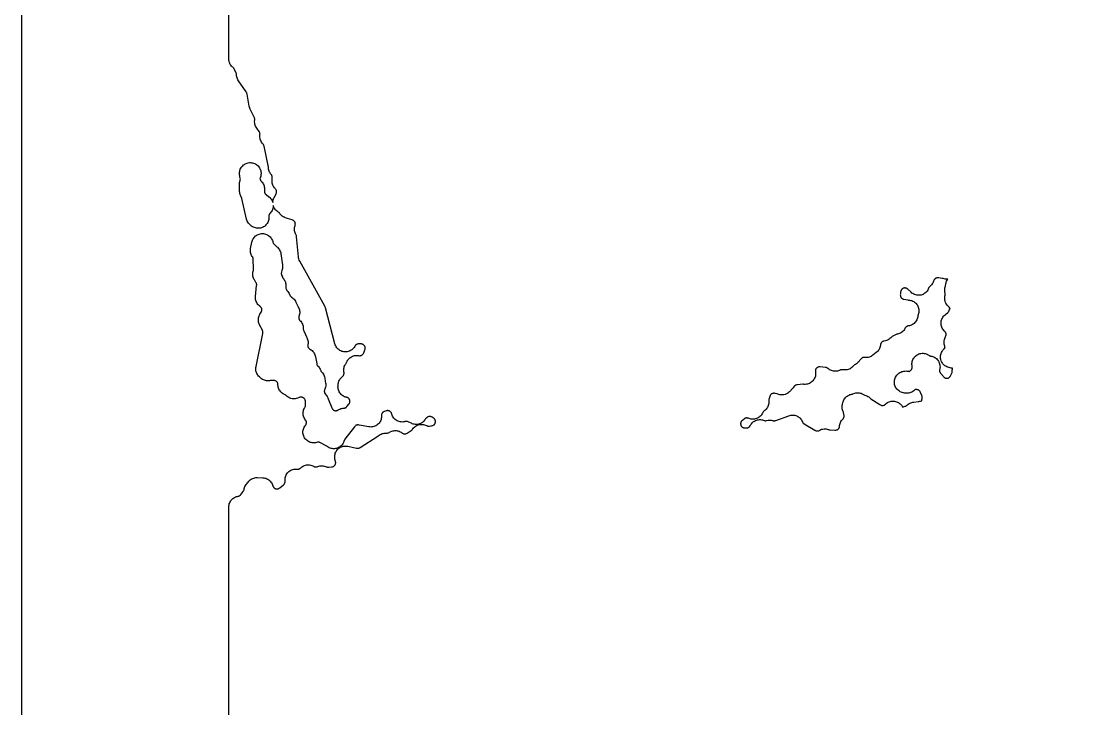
# Model space of a CAD drawing. Header units: metres. Extents: x 0 to 400, y 0 to 202.
# Drawn here: x -0.3 to 64.4, y 119.7 to 161.1 of the extents above; entities that cross this region are included whole.
import ezdxf

# ---------------------------------------------------------------- set-up
doc = ezdxf.new("R2010")
doc.units = ezdxf.units.M

msp = doc.modelspace()

# ---------------------------------------------------------------- linework, layer by layer
for points in [[(399.985, 202.4526), (0.015, 202.4526), (-0.026, 202.4506), (-0.047, 202.4476), (-0.069, 202.4416), (-0.097, 202.4316), (-0.119, 202.4216), (-0.14, 202.4086), (-0.158, 202.3956), (-0.177, 202.3776), (-0.195, 202.3586), (-0.208, 202.3406), (-0.221, 202.3196), (-0.231, 202.2976), (-0.241, 202.2696), (-0.247, 202.2476), (-0.25, 202.2266), (-0.252, 202.1856), (-0.252, 0.0146)], [(12.252, 91.7146), (12.252, 131.8146), (12.255, 131.8786), (12.265, 131.9426), (12.28, 132.0046), (12.302, 132.0646), (12.33, 132.1226), (12.363, 132.1776), (12.402, 132.2296), (12.445, 132.2766), (12.493, 132.3196), (12.545, 132.3566), (12.601, 132.3896), (12.659, 132.4166), (12.72, 132.4366), (12.782, 132.4516), (12.819, 132.4586), (12.845, 132.4656), (12.868, 132.4746), (12.889, 132.4856), (12.91, 132.4986), (12.931, 132.5166), (12.948, 132.5326), (12.973, 132.5636), (13.115, 132.7506), (13.139, 132.7866), (13.152, 132.8096), (13.16, 132.8306), (13.167, 132.8526), (13.179, 132.9106), (13.18, 132.9166), (13.197, 132.9816), (13.221, 133.0436), (13.251, 133.1036), (13.287, 133.1606), (13.328, 133.2126), (13.373, 133.2586), (13.375, 133.2606), (13.386, 133.2736), (13.41, 133.3076), (13.449, 133.3566), (13.493, 133.4026), (13.541, 133.4436), (13.592, 133.4796), (13.647, 133.5106), (13.705, 133.5366), (13.764, 133.5556), (13.826, 133.5696), (13.888, 133.5776), (13.951, 133.5796), (14.29, 133.5726), (14.355, 133.5676), (14.419, 133.5566), (14.482, 133.5396), (14.543, 133.5156), (14.6, 133.4856), (14.655, 133.4506), (14.706, 133.4106), (14.752, 133.3646), (14.794, 133.3146), (14.831, 133.2616), (14.862, 133.2036), (14.887, 133.1436), (14.906, 133.0816), (14.907, 133.0776), (14.914, 133.0566), (14.923, 133.0376), (14.936, 133.0156), (14.951, 132.9946), (14.967, 132.9756), (14.985, 132.9596), (15.004, 132.9456), (15.025, 132.9326), (15.051, 132.9196), (15.071, 132.9116), (15.096, 132.9056), (15.122, 132.9016), (15.145, 132.9006), (15.172, 132.9016), (15.194, 132.9046), (15.22, 132.9106), (15.243, 132.9196), (15.263, 132.9286), (15.285, 132.9416), (15.318, 132.9666), (15.545, 133.1526), (15.574, 133.1786), (15.589, 133.1946), (15.604, 133.2146), (15.617, 133.2356), (15.627, 133.2576), (15.635, 133.2786), (15.642, 133.3026), (15.646, 133.3276), (15.647, 133.3496), (15.645, 133.3956), (15.645, 133.4036), (15.642, 133.4386), (15.644, 133.5036), (15.653, 133.5676), (15.668, 133.6306), (15.689, 133.6926), (15.716, 133.7516), (15.749, 133.8076), (15.788, 133.8596), (15.831, 133.9076), (15.879, 133.9516), (15.931, 133.9906), (15.987, 134.0236), (16.046, 134.0506), (16.108, 134.0726), (16.171, 134.0876), (16.235, 134.0966), (16.3, 134.0986), (16.365, 134.0946), (16.391, 134.0916), (16.418, 134.0906), (16.444, 134.0926), (16.465, 134.0966), (16.49, 134.1046), (16.515, 134.1146), (16.538, 134.1266), (16.557, 134.1386), (16.582, 134.1606), (16.592, 134.1696), (16.64, 134.2116), (16.692, 134.2486), (16.748, 134.2806), (16.807, 134.3066), (16.868, 134.3276), (16.931, 134.3416), (16.995, 134.3486), (17.059, 134.3506), (17.123, 134.3456), (17.187, 134.3336), (17.249, 134.3166), (17.308, 134.2926), (17.366, 134.2636), (17.378, 134.2566), (17.401, 134.2456), (17.422, 134.2386), (17.447, 134.2326), (17.473, 134.2296), (17.495, 134.2286), (17.522, 134.2306), (17.546, 134.2346), (17.568, 134.2396), (17.613, 134.2566), (17.677, 134.2776), (17.742, 134.2916), (17.809, 134.2986), (17.876, 134.2986), (17.943, 134.2916), (18.008, 134.2786), (18.072, 134.2576), (18.134, 134.2316), (18.138, 134.2286), (18.16, 134.2206), (18.185, 134.2136), (18.21, 134.2096), (18.23, 134.2086), (18.271, 134.2096), (18.446, 134.2236), (18.485, 134.2286), (18.509, 134.2336), (18.534, 134.2426), (18.556, 134.2516), (18.575, 134.2626), (18.594, 134.2756), (18.611, 134.2906), (18.631, 134.3106), (18.647, 134.3296), (18.657, 134.3446), (18.669, 134.3696), (18.679, 134.3926), (18.686, 134.4136), (18.691, 134.4386), (18.693, 134.4616), (18.693, 134.4836), (18.691, 134.5096), (18.683, 134.5496), (18.651, 134.6856), (18.639, 134.7466), (18.634, 134.8086), (18.634, 134.8706), (18.64, 134.9326), (18.653, 134.9936), (18.671, 135.0536), (18.694, 135.1106), (18.723, 135.1656), (18.758, 135.2176), (18.797, 135.2666), (18.84, 135.3106), (18.888, 135.3506), (18.939, 135.3866), (18.994, 135.4166), (19.051, 135.4416), (19.11, 135.4606), (19.171, 135.4746), (19.233, 135.4816), (19.295, 135.4836), (19.357, 135.4796), (19.418, 135.4686), (19.953, 135.3526), (19.995, 135.3456), (20.017, 135.3446), (20.04, 135.3456), (20.066, 135.3486), (20.089, 135.3546), (20.112, 135.3616), (20.138, 135.3736), (20.174, 135.3946), (21.234, 136.0826), (21.264, 136.1046), (21.266, 136.1056), (21.318, 136.1446), (21.374, 136.1796), (21.433, 136.2076), (21.494, 136.2296), (21.558, 136.2456), (21.622, 136.2556), (21.688, 136.2586), (21.721, 136.2566), (21.761, 136.2566), (21.785, 136.2586), (21.807, 136.2636), (21.831, 136.2706), (21.869, 136.2856), (22.018, 136.3546), (22.078, 136.3786), (22.14, 136.3966), (22.203, 136.4086), (22.267, 136.4146), (22.332, 136.4136), (22.396, 136.4056), (22.459, 136.3926), (22.521, 136.3726), (22.58, 136.3466), (22.636, 136.3146), (22.689, 136.2776), (22.704, 136.2656), (22.728, 136.2496), (22.755, 136.2366), (22.776, 136.2276), (22.801, 136.2206), (22.828, 136.2156), (22.849, 136.2146), (22.873, 136.2156), (22.901, 136.2186), (22.927, 136.2246), (22.951, 136.2326), (22.972, 136.2416), (23.008, 136.2626), (23.244, 136.4156), (23.277, 136.4396), (23.298, 136.4576), (23.315, 136.4756), (23.335, 136.5026), (23.353, 136.5286), (23.395, 136.5786), (23.441, 136.6246), (23.492, 136.6656), (23.547, 136.7016), (23.605, 136.7316), (23.666, 136.7556), (23.729, 136.7726), (23.794, 136.7836), (23.859, 136.7886), (23.925, 136.7866), (23.99, 136.7776), (24.053, 136.7626), (24.115, 136.7416), (24.174, 136.7136), (24.185, 136.7076), (24.207, 136.6986), (24.233, 136.6916), (24.259, 136.6856), (24.278, 136.6836), (24.303, 136.6836), (24.345, 136.6876), (24.478, 136.7066), (24.518, 136.7136), (24.538, 136.7196), (24.561, 136.7286), (24.586, 136.7426), (24.607, 136.7556), (24.624, 136.7696), (24.642, 136.7876), (24.657, 136.8056), (24.669, 136.8236), (24.683, 136.8496), (24.693, 136.8726), (24.7, 136.8946), (24.705, 136.9176), (24.707, 136.9426), (24.708, 136.9676), (24.705, 136.9936), (24.701, 137.0176), (24.695, 137.0386), (24.685, 137.0626), (24.673, 137.0846), (24.659, 137.1076), (24.644, 137.1256), (24.628, 137.1416), (24.61, 137.1566), (24.577, 137.1796), (24.507, 137.2216), (24.471, 137.2426), (24.452, 137.2506), (24.427, 137.2576), (24.401, 137.2636), (24.376, 137.2656), (24.351, 137.2656), (24.326, 137.2636), (24.302, 137.2586), (24.277, 137.2506), (24.252, 137.2396), (24.232, 137.2286), (24.213, 137.2166), (24.193, 137.1986), (24.164, 137.1686), (24.114, 137.1116), (24.084, 137.0736), (24.057, 137.0346), (24.015, 136.9856), (23.97, 136.9416), (23.92, 136.9026), (23.866, 136.8686), (23.809, 136.8396), (23.75, 136.8166), (23.689, 136.7996), (23.626, 136.7886), (23.563, 136.7836), (23.499, 136.7856), (23.436, 136.7926), (23.374, 136.8066), (23.313, 136.8266), (23.255, 136.8516), (23.209, 136.8746), (23.062, 136.9396), (23.027, 136.9536), (23.004, 136.9596), (22.978, 136.9646), (22.956, 136.9656), (22.933, 136.9656), (22.908, 136.9626), (22.87, 136.9546), (22.842, 136.9466), (22.778, 136.9356), (22.712, 136.9306), (22.647, 136.9326), (22.582, 136.9416), (22.519, 136.9566), (22.457, 136.9776), (22.398, 137.0056), (22.341, 137.0386), (22.289, 137.0776), (22.241, 137.1216), (22.197, 137.1706), (22.158, 137.2226), (22.125, 137.2796), (22.098, 137.3386), (22.077, 137.4006), (22.075, 137.4056), (22.061, 137.4526), (22.052, 137.4736), (22.041, 137.4936), (22.027, 137.5146), (22.013, 137.5316), (21.995, 137.5486), (21.974, 137.5666), (21.954, 137.5806), (21.939, 137.5886), (21.915, 137.5986), (21.89, 137.6066), (21.865, 137.6116), (21.839, 137.6146), (21.817, 137.6146), (21.795, 137.6136), (21.77, 137.6086), (21.732, 137.5986), (21.644, 137.5696), (21.608, 137.5556), (21.583, 137.5426), (21.561, 137.5286), (21.543, 137.5146), (21.525, 137.4976), (21.511, 137.4816), (21.496, 137.4586), (21.483, 137.4366), (21.473, 137.4136), (21.465, 137.3876), (21.46, 137.3666), (21.457, 137.3406), (21.456, 137.3056), (21.458, 137.2726), (21.455, 137.2096), (21.445, 137.1476), (21.43, 137.0866), (21.409, 137.0266), (21.382, 136.9696), (21.349, 136.9156), (21.312, 136.8646), (21.269, 136.8176), (21.223, 136.7746), (21.172, 136.7376), (21.118, 136.7046), (21.061, 136.6776), (21.002, 136.6556), (20.941, 136.6396), (20.878, 136.6306), (20.815, 136.6266), (20.752, 136.6296), (20.689, 136.6376), (20.106, 136.7486), (20.066, 136.7546), (20.045, 136.7546), (20.017, 136.7526), (19.993, 136.7496), (19.959, 136.7396), (19.915, 136.7306), (19.882, 136.6946), (19.865, 136.6776), (19.835, 136.6436), (19.252, 135.8896), (19.229, 135.8556), (19.216, 135.8336), (19.207, 135.8146), (19.192, 135.7656), (19.168, 135.7056), (19.139, 135.6486), (19.105, 135.5936), (19.065, 135.5426), (19.02, 135.4966), (18.971, 135.4546), (18.918, 135.4176), (18.861, 135.3866), (18.802, 135.3616), (18.74, 135.3416), (18.677, 135.3286), (18.613, 135.3216), (18.548, 135.3216), (18.484, 135.3276), (18.421, 135.3396), (18.359, 135.3576), (18.299, 135.3826), (18.242, 135.4136), (18.189, 135.4496), (18.156, 135.4736), (18.122, 135.4946), (17.779, 135.6786), (17.743, 135.6956), (17.718, 135.7036), (17.694, 135.7106), (17.669, 135.7136), (17.642, 135.7146), (17.619, 135.7136), (17.59, 135.7086), (17.533, 135.6936), (17.471, 135.6796), (17.409, 135.6726), (17.347, 135.6716), (17.284, 135.6766), (17.223, 135.6876), (17.162, 135.7046), (17.104, 135.7276), (17.048, 135.7556), (16.995, 135.7886), (16.946, 135.8276), (16.9, 135.8706), (16.859, 135.9176), (16.823, 135.9686), (16.791, 136.0226), (16.765, 136.0796), (16.745, 136.1386), (16.73, 136.1996), (16.722, 136.2616), (16.719, 136.3236), (16.722, 136.3866), (16.732, 136.4486), (16.747, 136.5086), (16.768, 136.5676), (16.795, 136.6246), (16.827, 136.6786), (16.864, 136.7286), (16.879, 136.7466), (16.893, 136.7666), (16.905, 136.7896), (16.915, 136.8156), (16.922, 136.8386), (16.927, 136.8606), (16.929, 136.8856), (16.929, 136.9126), (16.927, 136.9346), (16.922, 136.9596), (16.914, 136.9826), (16.905, 137.0066), (16.893, 137.0276), (16.879, 137.0486), (16.878, 137.0486), (16.839, 137.1016), (16.806, 137.1576), (16.778, 137.2176), (16.756, 137.2786), (16.741, 137.3426), (16.732, 137.4076), (16.73, 137.4736), (16.735, 137.5386), (16.746, 137.6036), (16.763, 137.6666), (16.787, 137.7276), (16.817, 137.7856), (16.833, 137.8106), (16.85, 137.8416), (16.859, 137.8636), (16.866, 137.8856), (16.872, 137.9116), (16.874, 137.9346), (16.874, 137.9766), (16.864, 138.1806), (16.859, 138.2386), (16.858, 138.2686), (16.827, 138.3106), (16.815, 138.3286), (16.802, 138.3456), (16.784, 138.3626), (16.762, 138.3816), (16.742, 138.3956), (16.723, 138.4056), (16.699, 138.4166), (16.676, 138.4236), (16.653, 138.4286), (16.625, 138.4316), (16.605, 138.4316), (16.58, 138.4296), (16.554, 138.4256), (16.534, 138.4196), (16.495, 138.4036), (16.443, 138.3806), (16.382, 138.3576), (16.32, 138.3396), (16.256, 138.3296), (16.191, 138.3246), (16.126, 138.3266), (16.061, 138.3356), (15.998, 138.3506), (15.936, 138.3716), (15.877, 138.3986), (15.821, 138.4326), (15.769, 138.4706), (15.721, 138.5146), (15.711, 138.5246), (15.692, 138.5396), (15.675, 138.5516), (15.641, 138.5696), (15.577, 138.6006), (15.522, 138.6306), (15.47, 138.6656), (15.422, 138.7056), (15.378, 138.7496), (15.338, 138.7986), (15.303, 138.8506), (15.273, 138.9056), (15.249, 138.9636), (15.23, 139.0236), (15.218, 139.0846), (15.211, 139.1466), (15.21, 139.1886), (15.208, 139.2156), (15.205, 139.2386), (15.198, 139.2626), (15.188, 139.2876), (15.177, 139.3096), (15.166, 139.3266), (15.15, 139.3466), (15.133, 139.3666), (15.115, 139.3816), (15.097, 139.3946), (15.075, 139.4076), (15.05, 139.4186), (15.032, 139.4256), (15.007, 139.4306), (14.98, 139.4346), (14.94, 139.4366), (14.822, 139.4356), (14.783, 139.4336), (14.763, 139.4306), (14.752, 139.4286), (14.702, 139.4186), (14.64, 139.4126), (14.577, 139.4126), (14.515, 139.4176), (14.454, 139.4296), (14.394, 139.4476), (14.336, 139.4706), (14.28, 139.4996), (14.228, 139.5336), (14.179, 139.5726), (14.134, 139.6156), (14.091, 139.6546), (14.048, 139.6976), (14.009, 139.7446), (13.974, 139.7946), (13.945, 139.8486), (13.92, 139.9046), (13.901, 139.9626), (13.888, 140.0226), (13.88, 140.0826), (13.878, 140.1436), (13.882, 140.2046), (13.891, 140.2646), (14.302, 142.2616), (14.308, 142.3016), (14.309, 142.3276), (14.308, 142.3526), (14.305, 142.3776), (14.299, 142.4006), (14.291, 142.4246), (14.274, 142.4606), (14.105, 142.7816), (14.079, 142.8366), (14.059, 142.8946), (14.044, 142.9546), (14.035, 143.0146), (14.031, 143.0766), (14.033, 143.1376), (14.041, 143.1986), (14.055, 143.2586), (14.075, 143.3166), (14.1, 143.3726), (14.13, 143.4266), (14.201, 143.5406), (14.22, 143.5746), (14.231, 143.6006), (14.238, 143.6216), (14.243, 143.6436), (14.246, 143.6726), (14.246, 143.6946), (14.244, 143.7186), (14.239, 143.7466), (14.234, 143.7636), (14.224, 143.7886), (14.211, 143.8146), (14.2, 143.8326), (14.186, 143.8506), (14.168, 143.8686), (14.153, 143.8816), (14.142, 143.8886), (14.092, 143.9266), (14.045, 143.9696), (14.002, 144.0166), (13.965, 144.0686), (13.932, 144.1226), (13.905, 144.1806), (13.884, 144.2406), (13.869, 144.3026), (13.86, 144.3656), (13.857, 144.4286), (13.86, 144.4926), (13.929, 145.1546), (13.931, 145.1926), (13.93, 145.2176), (13.927, 145.2426), (13.922, 145.2636), (13.914, 145.2866), (13.904, 145.3076), (13.884, 145.3436), (13.792, 145.4876), (13.763, 145.5406), (13.738, 145.5956), (13.718, 145.6526), (13.704, 145.7116), (13.695, 145.7716), (13.692, 145.8316), (13.695, 145.8926), (13.703, 145.9526), (13.717, 146.0116), (13.73, 146.0586), (13.741, 146.1026), (13.743, 146.1256), (13.744, 146.1686), (13.724, 146.7266), (13.721, 146.7676), (13.716, 146.7906), (13.709, 146.8156), (13.701, 146.8356), (13.689, 146.8586), (13.657, 146.9056), (13.626, 146.9596), (13.599, 147.0166), (13.578, 147.0756), (13.563, 147.1366), (13.554, 147.1986), (13.551, 147.2616), (13.554, 147.3236), (13.563, 147.3856), (13.636, 147.7586), (13.652, 147.8216), (13.673, 147.8816), (13.7, 147.9396), (13.733, 147.9946), (13.772, 148.0466), (13.815, 148.0936), (13.863, 148.1366), (13.914, 148.1746), (13.97, 148.2076), (14.028, 148.2346), (14.089, 148.2556), (14.151, 148.2716), (14.215, 148.2796), (14.279, 148.2826), (14.343, 148.2786), (14.406, 148.2686), (14.468, 148.2526), (14.528, 148.2296), (14.586, 148.2016), (14.641, 148.1676), (14.692, 148.1286), (14.738, 148.0846), (14.781, 148.0356), (14.818, 147.9836), (14.85, 147.9276), (14.876, 147.8696), (14.896, 147.8086), (14.911, 147.7556), (14.92, 147.7316), (14.93, 147.7096), (14.944, 147.6876), (14.959, 147.6676), (14.986, 147.6386), (15.111, 147.5146), (15.151, 147.4786), (15.18, 147.4556), (15.227, 147.4096), (15.268, 147.3596), (15.305, 147.3056), (15.336, 147.2486), (15.36, 147.1876), (15.379, 147.1256), (15.392, 147.0616), (15.486, 146.3996), (15.492, 146.3626), (15.497, 146.3006), (15.495, 146.2386), (15.488, 146.1776), (15.475, 146.1166), (15.456, 146.0576), (15.454, 146.0546), (15.428, 145.9676), (15.418, 145.9276), (15.415, 145.9046), (15.414, 145.8796), (15.415, 145.8556), (15.418, 145.8316), (15.424, 145.8066), (15.432, 145.7846), (15.45, 145.7466), (15.456, 145.7346), (15.455, 145.7346), (15.478, 145.6826), (15.494, 145.6386), (15.503, 145.6206), (15.516, 145.6006), (15.538, 145.5716), (15.543, 145.5666), (15.553, 145.5526), (15.58, 145.5166), (15.612, 145.4646), (15.639, 145.4086), (15.66, 145.3516), (15.676, 145.2916), (15.686, 145.2316), (15.691, 145.1696), (15.694, 145.0256), (15.697, 144.9856), (15.702, 144.9596), (15.709, 144.9346), (15.72, 144.9086), (15.73, 144.8876), (15.741, 144.8696), (15.758, 144.8486), (15.773, 144.8336), (15.818, 144.7826), (15.857, 144.7276), (15.89, 144.6696), (15.916, 144.6076), (15.931, 144.5686), (15.94, 144.5496), (15.953, 144.5296), (15.969, 144.5076), (15.986, 144.4896), (16.003, 144.4746), (16.02, 144.4616), (16.032, 144.4546), (16.088, 144.4176), (16.14, 144.3756), (16.188, 144.3276), (16.23, 144.2756), (16.267, 144.2186), (16.298, 144.1586), (16.408, 143.9116), (16.427, 143.8736), (16.431, 143.8666), (16.459, 143.8156), (16.485, 143.7536), (16.505, 143.6906), (16.517, 143.6246), (16.523, 143.5586), (16.523, 143.4926), (16.515, 143.4256), (16.501, 143.3606), (16.491, 143.3316), (16.487, 143.3186), (16.48, 143.2976), (16.475, 143.2796), (16.471, 143.2546), (16.468, 143.2276), (16.469, 143.2016), (16.471, 143.1756), (16.476, 143.1546), (16.483, 143.1326), (16.493, 143.1076), (16.505, 143.0856), (16.52, 143.0646), (16.535, 143.0466), (16.539, 143.0426), (16.584, 142.9956), (16.623, 142.9436), (16.657, 142.8886), (16.685, 142.8296), (16.708, 142.7686), (16.724, 142.7056), (16.734, 142.6416), (16.737, 142.5766), (16.737, 142.5376), (16.739, 142.5146), (16.744, 142.4896), (16.751, 142.4666), (16.765, 142.4306), (16.938, 142.0536), (16.956, 142.0186), (16.982, 141.9606), (17.003, 141.9006), (17.018, 141.8386), (17.027, 141.7756), (17.029, 141.7126), (17.025, 141.6486), (17.019, 141.6106), (17.015, 141.5866), (17.011, 141.5586), (17.011, 141.5346), (17.012, 141.5116), (17.016, 141.4886), (17.022, 141.4646), (17.03, 141.4426), (17.041, 141.4196), (17.054, 141.3986), (17.068, 141.3806), (17.086, 141.3606), (17.103, 141.3446), (17.122, 141.3306), (17.169, 141.3026), (17.22, 141.2686), (17.268, 141.2296), (17.312, 141.1866), (17.351, 141.1396), (17.386, 141.0896), (17.416, 141.0356), (17.441, 140.9796), (17.46, 140.9216), (17.474, 140.8616), (17.549, 140.4466), (17.558, 140.4056), (17.567, 140.3806), (17.577, 140.3576), (17.59, 140.3356), (17.604, 140.3166), (17.626, 140.2926), (17.653, 140.2646), (17.691, 140.2196), (17.724, 140.1716), (17.753, 140.1196), (17.777, 140.0666), (17.793, 140.0246), (17.805, 140.0026), (17.819, 139.9806), (17.834, 139.9616), (17.858, 139.9376), (17.903, 139.8866), (17.942, 139.8306), (17.975, 139.7716), (18.002, 139.7096), (18.023, 139.6446), (18.036, 139.5786), (18.068, 139.3656), (18.081, 139.2986), (18.091, 139.2346), (18.094, 139.1696), (18.094, 139.1686), (18.091, 139.1036), (18.081, 139.0386), (18.065, 138.9756), (18.042, 138.9146), (18.021, 138.8656), (18.015, 138.8456), (18.011, 138.8206), (18.008, 138.7956), (18.009, 138.7696), (18.012, 138.7406), (18.015, 138.6936), (18.018, 138.6896), (18.054, 138.6376), (18.111, 138.5466), (18.131, 138.5186), (18.132, 138.5176), (18.177, 138.4596), (18.215, 138.3966), (18.246, 138.3296), (18.464, 137.7796), (18.481, 137.7436), (18.492, 137.7246), (18.507, 137.7036), (18.523, 137.6846), (18.541, 137.6686), (18.562, 137.6526), (18.581, 137.6406), (18.603, 137.6306), (18.628, 137.6206), (18.652, 137.6146), (18.678, 137.6106), (18.702, 137.6096), (18.725, 137.6106), (18.751, 137.6146), (18.778, 137.6206), (18.799, 137.6286), (18.819, 137.6376), (18.839, 137.6486), (18.853, 137.6576), (18.892, 137.6826), (18.947, 137.7116), (19.005, 137.7346), (19.065, 137.7516), (19.127, 137.7636), (19.177, 137.7676), (19.189, 137.7686), (19.218, 137.7726), (19.243, 137.7786), (19.263, 137.7846), (19.302, 137.7926), (19.32, 137.8136), (19.325, 137.8176), (19.334, 137.8266), (19.374, 137.8686), (19.482, 137.9956), (19.507, 138.0286), (19.52, 138.0486), (19.531, 138.0716), (19.541, 138.0966), (19.546, 138.1166), (19.55, 138.1426), (19.552, 138.1686), (19.551, 138.1916), (19.548, 138.2176), (19.542, 138.2426), (19.535, 138.2646), (19.524, 138.2876), (19.513, 138.3066), (19.498, 138.3266), (19.479, 138.3486), (19.461, 138.3656), (19.442, 138.3796), (19.421, 138.3926), (19.399, 138.4026), (19.374, 138.4126), (19.354, 138.4176), (19.353, 138.4176), (19.35, 138.4186), (19.32, 138.4256), (19.291, 138.4336), (19.231, 138.4546), (19.173, 138.4826), (19.119, 138.5146), (19.068, 138.5526), (19.021, 138.5956), (18.978, 138.6426), (18.94, 138.6936), (18.907, 138.7486), (18.88, 138.8056), (18.859, 138.8656), (18.843, 138.9276), (18.834, 138.9906), (18.831, 139.0546), (18.834, 139.1176), (18.837, 139.1346), (18.838, 139.1396), (18.846, 139.2226), (18.855, 139.2816), (18.87, 139.3406), (18.889, 139.3966), (18.914, 139.4516), (18.944, 139.5036), (18.978, 139.5536), (19.017, 139.5986), (19.06, 139.6406), (19.107, 139.6786), (19.11, 139.6806), (19.126, 139.6956), (19.143, 139.7156), (19.157, 139.7346), (19.17, 139.7566), (19.181, 139.7796), (19.188, 139.8026), (19.194, 139.8256), (19.197, 139.8516), (19.198, 139.8746), (19.197, 139.8996), (19.187, 139.9576), (19.18, 140.0206), (19.179, 140.0846), (19.185, 140.1476), (19.196, 140.2096), (19.214, 140.2706), (19.238, 140.3296), (19.267, 140.3866), (19.301, 140.4396), (19.33, 140.4786), (19.34, 140.4976), (19.353, 140.5256), (19.355, 140.5316), (19.357, 140.5356), (19.364, 140.5506), (19.384, 140.5946), (19.417, 140.6506), (19.456, 140.7026), (19.499, 140.7516), (19.547, 140.7946), (19.599, 140.8336), (19.655, 140.8666), (19.714, 140.8946), (19.775, 140.9156), (19.838, 140.9316), (19.903, 140.9406), (19.968, 140.9426), (20.033, 140.9386), (20.079, 140.9306), (20.121, 140.9256), (20.146, 140.9246), (20.166, 140.9256), (20.195, 140.9306), (20.22, 140.9376), (20.239, 140.9446), (20.264, 140.9566), (20.282, 140.9676), (20.299, 140.9806), (20.321, 141.0016), (20.338, 141.0206), (20.35, 141.0376), (20.363, 141.0606), (20.381, 141.0986), (20.45, 141.2706), (20.463, 141.3116), (20.47, 141.3366), (20.473, 141.3566), (20.473, 141.3816), (20.472, 141.4066), (20.468, 141.4306), (20.462, 141.4556), (20.453, 141.4796), (20.443, 141.5016), (20.43, 141.5226), (20.417, 141.5396), (20.4, 141.5576), (20.38, 141.5756), (20.36, 141.5906), (20.34, 141.6016), (20.316, 141.6136), (20.292, 141.6216), (20.271, 141.6276), (20.247, 141.6306), (20.207, 141.6326), (20.087, 141.6326), (20.048, 141.6306), (20.024, 141.6266), (19.996, 141.6196), (19.973, 141.6116), (19.954, 141.6026), (19.932, 141.5886), (19.911, 141.5736), (19.893, 141.5566), (19.874, 141.5356), (19.863, 141.5196), (19.84, 141.4796), (19.805, 141.4256), (19.766, 141.3746), (19.721, 141.3286), (19.673, 141.2876), (19.62, 141.2516), (19.565, 141.2196), (19.506, 141.1946), (19.445, 141.1746), (19.383, 141.1616), (19.319, 141.1536), (19.256, 141.1526), (19.192, 141.1586), (19.129, 141.1696), (19.068, 141.1876), (19.008, 141.2106), (18.952, 141.2406), (18.898, 141.2746), (18.848, 141.3146), (18.802, 141.3596), (18.761, 141.4086), (18.725, 141.4606), (18.694, 141.5166), (18.669, 141.5756), (18.65, 141.6366), (18.079, 143.8176), (18.068, 143.8526), (18.059, 143.8776), (18.044, 143.9066), (16.524, 146.6286), (16.494, 146.6896), (16.471, 146.7536), (16.454, 146.8196), (16.445, 146.8876), (16.338, 148.0886), (16.332, 148.1276), (16.327, 148.1516), (16.318, 148.1766), (16.308, 148.1986), (16.295, 148.2196), (16.266, 148.2756), (16.243, 148.3346), (16.225, 148.3946), (16.213, 148.4566), (16.208, 148.5196), (16.208, 148.5826), (16.215, 148.6446), (16.227, 148.7066), (16.246, 148.7666), (16.251, 148.7826), (16.257, 148.8046), (16.261, 148.8306), (16.262, 148.8546), (16.261, 148.8766), (16.257, 148.9036), (16.252, 148.9286), (16.244, 148.9496), (16.235, 148.9696), (16.222, 148.9926), (16.209, 149.0106), (16.193, 149.0286), (16.172, 149.0486), (16.157, 149.0606), (16.136, 149.0736), (16.111, 149.0856), (16.074, 149.1006), (15.657, 149.2396), (15.593, 149.2646), (15.533, 149.2966), (15.477, 149.3336), (15.424, 149.3766), (15.376, 149.4256), (15.334, 149.4786), (15.303, 149.5226), (15.29, 149.5376), (15.27, 149.5556), (15.25, 149.5716), (15.211, 149.5956), (15.159, 149.6306), (15.111, 149.6716), (15.067, 149.7176), (15.027, 149.7666), (14.993, 149.8196), (14.964, 149.8756), (14.94, 149.9346), (14.931, 149.9646), (14.93, 149.9216), (14.922, 149.8576), (14.908, 149.7946), (14.887, 149.7326), (14.86, 149.6736), (14.828, 149.6176), (14.79, 149.5656), (14.747, 149.5176), (14.723, 149.4926), (14.71, 149.4766), (14.698, 149.4576), (14.687, 149.4356), (14.677, 149.4096), (14.67, 149.3866), (14.667, 149.3666), (14.664, 149.3386), (14.664, 149.3206), (14.664, 149.3136), (14.668, 149.2576), (14.666, 149.1946), (14.658, 149.1326), (14.644, 149.0706), (14.624, 149.0106), (14.598, 148.9536), (14.567, 148.8986), (14.53, 148.8476), (14.489, 148.7996), (14.443, 148.7556), (14.394, 148.7176), (14.34, 148.6836), (14.284, 148.6546), (14.225, 148.6316), (14.165, 148.6146), (14.103, 148.6036), (14.04, 148.5986), (13.977, 148.5996), (13.914, 148.6076), (13.852, 148.6206), (13.792, 148.6396), (13.734, 148.6646), (13.679, 148.6956), (13.627, 148.7316), (13.564, 148.7796), (13.515, 148.8206), (13.471, 148.8666), (13.431, 148.9166), (13.396, 148.9706), (13.367, 149.0276), (13.343, 149.0866), (13.326, 149.1486), (13.038, 150.3916), (13.027, 150.4306), (13.018, 150.4536), (13.007, 150.4756), (13.004, 150.4806), (12.974, 150.5326), (12.949, 150.5876), (12.929, 150.6446), (12.915, 150.7026), (12.906, 150.7626), (12.903, 150.8216), (12.899, 151.2916), (12.902, 151.3546), (12.91, 151.4176), (12.925, 151.4786), (12.945, 151.5386), (12.965, 151.5806), (12.942, 151.6296), (12.921, 151.6896), (12.906, 151.7506), (12.897, 151.8126), (12.894, 151.8756), (12.894, 151.9096), (12.897, 151.9736), (12.907, 152.0376), (12.923, 152.0996), (12.945, 152.1606), (12.972, 152.2186), (13.006, 152.2736), (13.045, 152.3246), (13.088, 152.3726), (13.136, 152.4146), (13.189, 152.4526), (13.244, 152.4856), (13.303, 152.5116), (13.364, 152.5326), (13.426, 152.5476), (13.49, 152.5556), (13.555, 152.5576), (13.619, 152.5526), (13.682, 152.5426), (13.744, 152.5256), (13.804, 152.5016), (13.862, 152.4736), (13.916, 152.4386), (13.967, 152.3986), (14.013, 152.3546), (14.055, 152.3056), (14.092, 152.2526), (14.123, 152.1966), (14.149, 152.1376), (14.155, 152.1216), (14.174, 152.0616), (14.187, 151.9996), (14.195, 151.9366), (14.196, 151.8736), (14.191, 151.8116), (14.18, 151.7496), (14.163, 151.6886), (14.157, 151.6706), (14.134, 151.6116), (14.124, 151.5916), (14.137, 151.5656), (14.16, 151.5076), (14.162, 151.5006), (14.171, 151.4816), (14.184, 151.4596), (14.199, 151.4396), (14.216, 151.4186), (14.227, 151.4066), (14.234, 151.3986), (14.258, 151.3736), (14.295, 151.3236), (14.327, 151.2716), (14.354, 151.2156), (14.375, 151.1586), (14.391, 151.0986), (14.401, 151.0386), (14.406, 150.9766), (14.404, 150.9156), (14.402, 150.8976), (14.398, 150.8416), (14.398, 150.8206), (14.401, 150.7956), (14.408, 150.7666), (14.416, 150.7426), (14.425, 150.7216), (14.437, 150.7006), (14.452, 150.6796), (14.469, 150.6606), (14.499, 150.6336), (14.659, 150.4996), (14.676, 150.4866), (14.725, 150.4456), (14.77, 150.3986), (14.81, 150.3486), (14.846, 150.2936), (14.875, 150.2366), (14.898, 150.1766), (14.906, 150.1486), (14.906, 150.1836), (14.913, 150.2466), (14.926, 150.3076), (14.944, 150.3686), (14.969, 150.4266), (14.999, 150.4816), (15.035, 150.5346), (15.042, 150.5446), (15.055, 150.5656), (15.072, 150.6006), (15.109, 150.6906), (15.122, 150.7276), (15.128, 150.7506), (15.132, 150.7796), (15.133, 150.8046), (15.132, 150.8276), (15.128, 150.8526), (15.121, 150.8786), (15.112, 150.9026), (15.102, 150.9216), (15.087, 150.9446), (15.071, 150.9666), (15.04, 150.9986), (14.999, 151.0446), (14.964, 151.0946), (14.932, 151.1466), (14.906, 151.2026), (14.886, 151.2606), (14.871, 151.3196), (14.862, 151.3806), (14.858, 151.4416), (14.86, 151.5036), (14.871, 151.6286), (14.872, 151.6686), (14.87, 151.6956), (14.866, 151.7236), (14.861, 151.7436), (14.852, 151.7656), (14.84, 151.7916), (14.827, 151.8116), (14.809, 151.8346), (14.807, 151.8366), (14.768, 151.8846), (14.734, 151.9356), (14.704, 151.9896), (14.68, 152.0466), (14.662, 152.1056), (14.649, 152.1656), (14.642, 152.2266), (14.641, 152.2296), (14.635, 152.2736), (14.375, 153.5446), (14.365, 153.5846), (14.356, 153.6096), (14.345, 153.6326), (14.332, 153.6536), (14.315, 153.6746), (14.299, 153.6916), (14.259, 153.7386), (14.223, 153.7896), (14.192, 153.8436), (14.166, 153.9006), (14.146, 153.9596), (14.132, 154.0196), (14.123, 154.0816), (14.121, 154.1436), (14.125, 154.2056), (14.13, 154.2606), (14.131, 154.2866), (14.128, 154.3126), (14.124, 154.3346), (14.117, 154.3586), (14.108, 154.3816), (14.096, 154.4026), (14.073, 154.4376), (13.931, 154.6316), (13.894, 154.6876), (13.863, 154.7466), (13.839, 154.8086), (13.821, 154.8726), (13.81, 154.9386), (13.805, 155.0046), (13.807, 155.0706), (13.814, 155.1196), (13.816, 155.1486), (13.815, 155.1766), (13.813, 155.2006), (13.808, 155.2246), (13.8, 155.2486), (13.783, 155.2866), (13.536, 155.7796), (13.511, 155.8376), (13.491, 155.8986), (13.477, 155.9606), (13.354, 156.6796), (13.344, 156.7236), (13.334, 156.7526), (13.324, 156.7756), (13.301, 156.8126), (12.834, 157.4886), (12.8, 157.5436), (12.771, 157.6026), (12.748, 157.6636), (12.732, 157.7266), (12.722, 157.7916), (12.721, 157.8146), (12.721, 157.8166), (12.717, 157.8686), (12.712, 157.8936), (12.706, 157.9146), (12.692, 157.9506), (12.593, 158.1676), (12.575, 158.2036), (12.563, 158.2226), (12.547, 158.2426), (12.528, 158.2616), (12.511, 158.2766), (12.485, 158.2976), (12.46, 158.3186), (12.413, 158.3666), (12.372, 158.4186), (12.336, 158.4756), (12.336, 158.4756), (12.306, 158.5346), (12.283, 158.5976), (12.266, 158.6616), (12.255, 158.7276), (12.252, 158.7946), (12.252, 167.2036)]]:
    msp.add_lwpolyline(points)
msp.add_lwpolyline([(44.827, 138.3426), (44.816, 138.3026), (44.812, 138.2816), (44.811, 138.2586), (44.811, 138.2336), (44.812, 138.2236), (44.817, 138.1626), (44.816, 138.1016), (44.809, 138.0406), (44.796, 137.9816), (44.777, 137.9226), (44.754, 137.8666), (44.725, 137.8126), (44.691, 137.7616), (44.652, 137.7136), (44.61, 137.6706), (44.563, 137.6306), (44.539, 137.6146), (44.518, 137.5976), (44.501, 137.5806), (44.485, 137.5616), (44.472, 137.5436), (44.452, 137.5076), (44.427, 137.4566), (44.396, 137.4026), (44.36, 137.3506), (44.32, 137.3036), (44.275, 137.2596), (44.226, 137.2206), (44.174, 137.1866), (44.118, 137.1576), (44.06, 137.1346), (44, 137.1166), (43.939, 137.1056), (43.877, 137.0996), (43.814, 137.0996), (43.752, 137.1056), (43.691, 137.1176), (43.631, 137.1356), (43.577, 137.1586), (43.573, 137.1596), (43.552, 137.1666), (43.53, 137.1716), (43.508, 137.1746), (43.481, 137.1756), (43.457, 137.1746), (43.434, 137.1706), (43.41, 137.1646), (43.388, 137.1566), (43.364, 137.1456), (43.342, 137.1326), (43.312, 137.1106), (43.213, 137.0296), (43.182, 136.9996), (43.164, 136.9806), (43.149, 136.9606), (43.135, 136.9376), (43.127, 136.9196), (43.118, 136.8956), (43.111, 136.8676), (43.108, 136.8456), (43.107, 136.8226), (43.108, 136.7966), (43.112, 136.7706), (43.118, 136.7476), (43.127, 136.7236), (43.137, 136.7016), (43.149, 136.6826), (43.163, 136.6636), (43.183, 136.6416), (43.203, 136.6246), (43.219, 136.6126), (43.24, 136.5996), (43.262, 136.5896), (43.287, 136.5806), (43.311, 136.5756), (43.336, 136.5716), (43.378, 136.5696), (43.445, 136.5706), (43.484, 136.5726), (43.508, 136.5766), (43.533, 136.5836), (43.557, 136.5926), (43.58, 136.6036), (43.601, 136.6166), (43.623, 136.6336), (43.639, 136.6486), (43.654, 136.6666), (43.671, 136.6916), (43.684, 136.7136), (43.686, 136.7166), (43.686, 136.7176), (43.7, 136.7416), (43.717, 136.7726), (43.754, 136.8246), (43.795, 136.8726), (43.841, 136.9166), (43.89, 136.9556), (43.944, 136.9896), (44, 137.0186), (44.059, 137.0416), (44.12, 137.0586), (44.182, 137.0706), (44.245, 137.0756), (44.308, 137.0746), (44.371, 137.0666), (44.433, 137.0536), (44.494, 137.0346), (44.534, 137.0186), (44.557, 137.0126), (44.582, 137.0086), (44.605, 137.0076), (44.627, 137.0086), (44.668, 137.0136), (44.769, 137.0316), (44.829, 137.0396), (44.891, 137.0416), (44.952, 137.0376), (45.013, 137.0286), (45.072, 137.0136), (45.076, 137.0126), (45.097, 137.0076), (45.124, 137.0056), (45.149, 137.0056), (45.172, 137.0086), (45.197, 137.0136), (45.236, 137.0256), (46.006, 137.3096), (46.065, 137.3286), (46.126, 137.3416), (46.187, 137.3486), (46.25, 137.3496), (46.311, 137.3446), (46.373, 137.3336), (46.432, 137.3176), (46.49, 137.2946), (46.546, 137.2676), (46.599, 137.2346), (46.648, 137.1966), (46.693, 137.1546), (46.735, 137.1086), (46.771, 137.0576), (46.803, 137.0046), (46.829, 136.9486), (46.837, 136.9286), (46.85, 136.9056), (46.865, 136.8826), (46.88, 136.8636), (46.895, 136.8486), (46.914, 136.8336), (46.949, 136.8106), (47.585, 136.4306), (47.62, 136.4126), (47.646, 136.4016), (47.668, 136.3946), (47.687, 136.3906), (47.713, 136.3886), (47.738, 136.3876), (47.763, 136.3896), (47.788, 136.3946), (47.81, 136.4006), (47.83, 136.4086), (47.858, 136.4226), (47.893, 136.4436), (47.951, 136.4696), (48.012, 136.4906), (48.074, 136.5046), (48.138, 136.5136), (48.202, 136.5156), (48.266, 136.5116), (48.329, 136.5006), (48.391, 136.4836), (48.415, 136.4746), (48.446, 136.4656), (48.474, 136.4606), (48.514, 136.4556), (48.795, 136.4426), (48.836, 136.4426), (48.858, 136.4446), (48.882, 136.4496), (48.907, 136.4566), (48.929, 136.4656), (48.949, 136.4756), (48.969, 136.4886), (48.99, 136.5056), (49.006, 136.5216), (49.02, 136.5376), (49.035, 136.5596), (49.047, 136.5796), (49.057, 136.6036), (49.065, 136.6246), (49.07, 136.6466), (49.073, 136.6686), (49.073, 136.6696), (49.078, 136.7296), (49.089, 136.7896), (49.105, 136.8486), (49.126, 136.9056), (49.153, 136.9606), (49.185, 137.0126), (49.222, 137.0616), (49.263, 137.1066), (49.287, 137.1306), (49.303, 137.1496), (49.315, 137.1696), (49.328, 137.1926), (49.336, 137.2136), (49.344, 137.2386), (49.349, 137.2636), (49.351, 137.2866), (49.35, 137.3146), (49.348, 137.3376), (49.34, 137.3766), (49.301, 137.5236), (49.288, 137.5636), (49.275, 137.5966), (49.253, 137.6586), (49.237, 137.7236), (49.227, 137.7886), (49.225, 137.8556), (49.229, 137.9216), (49.241, 137.9866), (49.258, 138.0506), (49.267, 138.0756), (49.271, 138.0956), (49.286, 138.1556), (49.308, 138.2136), (49.334, 138.2686), (49.366, 138.3216), (49.402, 138.3716), (49.443, 138.4176), (49.488, 138.4586), (49.537, 138.4966), (49.59, 138.5286), (49.645, 138.5556), (49.702, 138.5776), (49.761, 138.5946), (49.818, 138.6076), (49.843, 138.6156), (49.882, 138.6336), (49.94, 138.6576), (50, 138.6756), (50.061, 138.6876), (50.124, 138.6936), (50.186, 138.6936), (50.248, 138.6876), (50.31, 138.6756), (50.37, 138.6586), (50.428, 138.6346), (50.483, 138.6056), (50.509, 138.5886), (50.541, 138.5706), (50.561, 138.5616), (50.587, 138.5526), (50.599, 138.5506), (50.664, 138.5316), (50.725, 138.5066), (50.784, 138.4746), (50.84, 138.4376), (50.891, 138.3946), (50.933, 138.3556), (50.963, 138.3336), (51.503, 137.9796), (51.539, 137.9576), (51.562, 137.9476), (51.583, 137.9396), (51.607, 137.9336), (51.629, 137.9306), (51.653, 137.9296), (51.68, 137.9306), (51.702, 137.9336), (51.738, 137.9426), (51.75, 137.9466), (51.776, 137.9516), (51.789, 137.9646), (51.837, 138.0066), (51.853, 138.0236), (51.902, 138.0636), (51.955, 138.0996), (52.011, 138.1296), (52.07, 138.1536), (52.131, 138.1726), (52.193, 138.1856), (52.257, 138.1916), (52.32, 138.1916), (52.384, 138.1856), (52.446, 138.1736), (52.507, 138.1556), (52.566, 138.1306), (52.622, 138.1006), (52.675, 138.0656), (52.724, 138.0256), (52.769, 137.9806), (52.799, 137.9476), (52.84, 137.8986), (52.875, 137.8466), (52.889, 137.8206), (52.919, 137.8366), (52.977, 137.8616), (53.038, 137.8816), (53.049, 137.8846), (53.076, 137.8936), (53.097, 137.9036), (53.116, 137.9156), (53.134, 137.9286), (53.171, 137.9626), (53.217, 138.0026), (53.267, 138.0376), (53.32, 138.0676), (53.376, 138.0926), (53.434, 138.1126), (53.493, 138.1266), (53.554, 138.1346), (53.818, 138.1596), (53.86, 138.1656), (53.909, 138.1776), (53.916, 138.1796), (53.944, 138.1876), (54.007, 138.1986), (54.025, 138.1996), (54.028, 138.2356), (54.04, 138.2976), (54.048, 138.3226), (54.057, 138.3616), (54.061, 138.3876), (54.062, 138.4146), (54.061, 138.4376), (54.057, 138.4636), (54.051, 138.4886), (54.037, 138.5236), (53.956, 138.7146), (53.939, 138.7486), (53.925, 138.7716), (53.908, 138.7946), (53.894, 138.8086), (53.875, 138.8256), (53.852, 138.8416), (53.832, 138.8536), (53.811, 138.8626), (53.784, 138.8716), (53.758, 138.8776), (53.73, 138.8806), (53.666, 138.8866), (53.636, 138.8916), (53.629, 138.8846), (53.582, 138.8426), (53.542, 138.8096), (53.489, 138.7706), (53.433, 138.7366), (53.373, 138.7086), (53.311, 138.6876), (53.247, 138.6726), (53.181, 138.6636), (53.115, 138.6616), (53.05, 138.6666), (52.985, 138.6776), (52.918, 138.6936), (52.898, 138.6976), (52.855, 138.7076), (52.794, 138.7276), (52.735, 138.7526), (52.679, 138.7846), (52.626, 138.8216), (52.577, 138.8646), (52.533, 138.9106), (52.493, 138.9616), (52.459, 139.0166), (52.431, 139.0746), (52.408, 139.1346), (52.391, 139.1976), (52.381, 139.2606), (52.377, 139.3256), (52.38, 139.3896), (52.388, 139.4536), (52.404, 139.5166), (52.425, 139.5776), (52.452, 139.6356), (52.485, 139.6906), (52.524, 139.7426), (52.547, 139.7676), (52.546, 139.7686), (52.562, 139.7866), (52.606, 139.8316), (52.655, 139.8726), (52.707, 139.9076), (52.763, 139.9386), (52.821, 139.9636), (52.882, 139.9826), (52.944, 139.9956), (53.007, 140.0026), (53.07, 140.0036), (53.134, 139.9976), (53.187, 139.9906), (53.188, 139.9906), (53.251, 139.9856), (53.287, 139.9786), (53.319, 140.0106), (53.369, 140.0516), (53.384, 140.0646), (53.399, 140.0826), (53.414, 140.1026), (53.427, 140.1246), (53.437, 140.1446), (53.445, 140.1666), (53.451, 140.1916), (53.454, 140.2146), (53.455, 140.2386), (53.454, 140.2626), (53.447, 140.3106), (53.446, 140.3166), (53.444, 140.3256), (53.438, 140.3876), (53.438, 140.4506), (53.444, 140.5136), (53.456, 140.5756), (53.474, 140.6366), (53.498, 140.6946), (53.527, 140.7506), (53.562, 140.8026), (53.601, 140.8516), (53.646, 140.8966), (53.694, 140.9376), (53.746, 140.9726), (53.801, 141.0036), (53.859, 141.0276), (53.919, 141.0476), (53.981, 141.0606), (54.044, 141.0676), (54.107, 141.0686), (54.17, 141.0626), (54.232, 141.0516), (54.292, 141.0346), (54.351, 141.0116), (54.407, 140.9826), (54.46, 140.9486), (54.471, 140.9416), (54.496, 140.9266), (54.521, 140.9156), (54.539, 140.9086), (54.564, 140.9036), (54.57, 140.9026), (54.632, 140.8906), (54.692, 140.8736), (54.751, 140.8496), (54.807, 140.8206), (54.86, 140.7866), (54.909, 140.7476), (54.954, 140.7036), (54.995, 140.6556), (55.031, 140.6036), (55.061, 140.5486), (55.087, 140.4906), (55.106, 140.4306), (55.12, 140.3696), (55.127, 140.3066), (55.129, 140.2436), (55.124, 140.1816), (55.113, 140.1196), (55.103, 140.0726), (55.1, 140.0496), (55.1, 140.0296), (55.102, 140.0046), (55.106, 139.9776), (55.113, 139.9546), (55.121, 139.9316), (55.132, 139.9106), (55.145, 139.8906), (55.17, 139.8576), (55.334, 139.6646), (55.362, 139.6356), (55.38, 139.6196), (55.402, 139.6046), (55.421, 139.5936), (55.444, 139.5826), (55.47, 139.5746), (55.495, 139.5686), (55.518, 139.5656), (55.541, 139.5656), (55.564, 139.5666), (55.591, 139.5716), (55.618, 139.5796), (55.641, 139.5886), (55.659, 139.5976), (55.681, 139.6116), (55.702, 139.6286), (55.718, 139.6436), (55.735, 139.6636), (55.75, 139.6856), (55.769, 139.7196), (55.829, 139.8416), (55.845, 139.8806), (55.854, 139.9066), (55.858, 139.9266), (55.86, 139.9506), (55.861, 139.9906), (55.865, 140.0546), (55.876, 140.1186), (55.892, 140.1786), (55.873, 140.1776), (55.809, 140.1816), (55.746, 140.1906), (55.685, 140.2066), (55.66, 140.2146), (55.656, 140.2156), (55.594, 140.2336), (55.535, 140.2576), (55.478, 140.2876), (55.425, 140.3226), (55.375, 140.3626), (55.329, 140.4076), (55.288, 140.4576), (55.253, 140.5106), (55.222, 140.5666), (55.197, 140.6256), (55.179, 140.6866), (55.166, 140.7496), (55.16, 140.8136), (55.16, 140.8776), (55.166, 140.9416), (55.179, 141.0046), (55.197, 141.0656), (55.222, 141.1246), (55.253, 141.1806), (55.288, 141.2346), (55.329, 141.2836), (55.339, 141.2946), (55.378, 141.3416), (55.421, 141.3896), (55.433, 141.4006), (55.426, 141.4296), (55.416, 141.4926), (55.414, 141.5116), (55.408, 141.5426), (55.402, 141.5626), (55.387, 141.6266), (55.378, 141.6936), (55.376, 141.7596), (55.381, 141.8266), (55.393, 141.8926), (55.412, 141.9566), (55.437, 142.0176), (55.467, 142.0826), (55.484, 142.1216), (55.49, 142.1436), (55.495, 142.1646), (55.497, 142.1916), (55.498, 142.2176), (55.496, 142.2406), (55.491, 142.2646), (55.485, 142.2886), (55.476, 142.3096), (55.466, 142.3296), (55.453, 142.3506), (55.436, 142.3716), (55.421, 142.3876), (55.42, 142.3886), (55.374, 142.4316), (55.333, 142.4796), (55.296, 142.5306), (55.265, 142.5856), (55.239, 142.6436), (55.219, 142.7036), (55.204, 142.7646), (55.196, 142.8276), (55.194, 142.8906), (55.198, 142.9536), (55.208, 143.0156), (55.224, 143.0766), (55.246, 143.1356), (55.274, 143.1926), (55.307, 143.2466), (55.345, 143.2966), (55.388, 143.3436), (55.435, 143.3856), (55.461, 143.4056), (55.6, 143.5276), (55.628, 143.5546), (55.645, 143.5746), (55.66, 143.5966), (55.671, 143.6166), (55.682, 143.6416), (55.682, 143.6426), (55.704, 143.7016), (55.732, 143.7586), (55.741, 143.7726), (55.719, 143.7926), (55.676, 143.8396), (55.657, 143.8656), (55.629, 143.9006), (55.602, 143.9276), (55.559, 143.9746), (55.521, 144.0266), (55.488, 144.0816), (55.46, 144.1396), (55.439, 144.2006), (55.424, 144.2626), (55.415, 144.3266), (55.412, 144.3906), (55.416, 144.4546), (55.426, 144.5176), (55.438, 144.5796), (55.441, 144.6056), (55.442, 144.6336), (55.44, 144.6576), (55.437, 144.6756), (55.435, 144.6846), (55.421, 144.7406), (55.412, 144.8076), (55.41, 144.8746), (55.415, 144.9416), (55.427, 145.0076), (55.444, 145.0646), (55.446, 145.0726), (55.455, 145.1106), (55.486, 145.2696), (55.488, 145.2786), (55.491, 145.2996), (55.507, 145.3606), (55.53, 145.4206), (55.558, 145.4786), (55.592, 145.5326), (55.598, 145.5406), (55.563, 145.5366), (55.5, 145.5346), (55.437, 145.5396), (55.375, 145.5496), (55.315, 145.5666), (55.306, 145.5696), (55.266, 145.5776), (55.05, 145.6136), (55.01, 145.6176), (54.982, 145.6186), (54.958, 145.6166), (54.936, 145.6126), (54.91, 145.6046), (54.883, 145.5936), (54.865, 145.5846), (54.845, 145.5716), (54.824, 145.5536), (54.808, 145.5386), (54.79, 145.5166), (54.775, 145.4946), (54.764, 145.4736), (54.755, 145.4506), (54.746, 145.4236), (54.723, 145.3606), (54.694, 145.3016), (54.659, 145.2456), (54.619, 145.1926), (54.573, 145.1446), (54.523, 145.1016), (54.502, 145.0816), (54.484, 145.0626), (54.47, 145.0436), (54.458, 145.0236), (54.448, 145.0036), (54.444, 144.9916), (54.42, 144.9316), (54.389, 144.8756), (54.353, 144.8216), (54.312, 144.7716), (54.266, 144.7266), (54.216, 144.6856), (54.162, 144.6506), (54.105, 144.6206), (54.045, 144.5966), (53.983, 144.5786), (53.919, 144.5676), (53.855, 144.5616), (53.79, 144.5626), (53.726, 144.5706), (53.663, 144.5846), (53.602, 144.6046), (53.543, 144.6306), (53.487, 144.6626), (53.434, 144.6996), (53.385, 144.7426), (53.195, 144.9246), (53.167, 144.9496), (53.149, 144.9626), (53.124, 144.9766), (53.1, 144.9876), (53.078, 144.9956), (53.058, 144.9996), (53.032, 145.0036), (53.006, 145.0046), (52.983, 145.0036), (52.962, 145.0006), (52.937, 144.9946), (52.916, 144.9866), (52.893, 144.9766), (52.868, 144.9616), (52.85, 144.9486), (52.833, 144.9336), (52.818, 144.9166), (52.803, 144.8976), (52.79, 144.8766), (52.78, 144.8566), (52.77, 144.8306), (52.764, 144.8076), (52.757, 144.7686), (52.739, 144.6246), (52.736, 144.5846), (52.737, 144.5586), (52.74, 144.5336), (52.745, 144.5096), (52.755, 144.4816), (52.764, 144.4616), (52.776, 144.4406), (52.792, 144.4196), (52.808, 144.4006), (52.828, 144.3826), (52.847, 144.3686), (52.867, 144.3566), (52.891, 144.3456), (52.915, 144.3376), (52.956, 144.3276), (53.184, 144.2846), (53.225, 144.2786), (53.238, 144.2776), (53.302, 144.2726), (53.365, 144.2596), (53.427, 144.2416), (53.486, 144.2176), (53.543, 144.1876), (53.596, 144.1516), (53.646, 144.1106), (53.691, 144.0656), (53.732, 144.0156), (53.768, 143.9626), (53.798, 143.9056), (53.822, 143.8456), (53.84, 143.7846), (53.853, 143.7216), (53.858, 143.6576), (53.858, 143.5926), (53.851, 143.5296), (53.838, 143.4666), (53.818, 143.4046), (53.803, 143.3646), (53.798, 143.3436), (53.793, 143.3106), (53.789, 143.2666), (53.775, 143.2026), (53.756, 143.1406), (53.73, 143.0806), (53.699, 143.0226), (53.661, 142.9686), (53.619, 142.9196), (53.571, 142.8736), (53.52, 142.8336), (53.464, 142.7986), (53.405, 142.7696), (53.344, 142.7466), (53.281, 142.7306), (53.216, 142.7206), (53.214, 142.7196), (53.189, 142.7146), (53.163, 142.7066), (53.144, 142.6976), (53.12, 142.6856), (53.101, 142.6726), (53.084, 142.6576), (53.065, 142.6386), (53.049, 142.6186), (53.036, 142.5976), (53.017, 142.5606), (52.984, 142.5036), (52.945, 142.4506), (52.902, 142.4016), (52.853, 142.3576), (52.8, 142.3186), (52.744, 142.2846), (52.684, 142.2566), (52.622, 142.2356), (52.558, 142.2206), (52.553, 142.2196), (52.531, 142.2126), (52.494, 142.1976), (52.283, 142.0996), (52.249, 142.0816), (52.229, 142.0676), (52.208, 142.0506), (52.179, 142.0206), (52.168, 142.0106), (52.158, 141.9986), (52.113, 141.9566), (52.063, 141.9196), (52.011, 141.8876), (51.956, 141.8606), (51.898, 141.8386), (51.839, 141.8226), (51.749, 141.8026), (51.707, 141.7916), (51.687, 141.7846), (51.666, 141.7736), (51.643, 141.7596), (51.624, 141.7446), (51.607, 141.7276), (51.588, 141.7056), (51.574, 141.6876), (51.563, 141.6676), (51.553, 141.6446), (51.545, 141.6216), (51.539, 141.5946), (51.533, 141.5456), (51.523, 141.4826), (51.506, 141.4206), (51.482, 141.3616), (51.454, 141.3036), (51.419, 141.2496), (51.38, 141.1996), (51.335, 141.1526), (51.287, 141.1116), (51.079, 140.9506), (51.027, 140.9136), (50.971, 140.8826), (50.913, 140.8576), (50.852, 140.8376), (50.79, 140.8236), (50.727, 140.8166), (50.664, 140.8146), (50.6, 140.8196), (50.575, 140.8226), (50.552, 140.8236), (50.528, 140.8216), (50.501, 140.8176), (50.476, 140.8106), (50.455, 140.8026), (50.431, 140.7906), (50.411, 140.7766), (50.393, 140.7626), (50.375, 140.7456), (50.348, 140.7136), (50.284, 140.6296), (50.264, 140.6006), (50.226, 140.5526), (50.184, 140.5076), (50.138, 140.4666), (50.088, 140.4306), (50.035, 140.3996), (49.982, 140.3716), (49.96, 140.3576), (49.944, 140.3446), (49.928, 140.3286), (49.9, 140.2956), (49.858, 140.2506), (49.812, 140.2086), (49.761, 140.1726), (49.708, 140.1406), (49.652, 140.1136), (49.593, 140.0926), (49.533, 140.0776), (49.471, 140.0676), (49.409, 140.0646), (49.347, 140.0676), (49.285, 140.0756), (49.26, 140.0806), (49.235, 140.0826), (49.208, 140.0816), (49.185, 140.0796), (49.161, 140.0746), (49.135, 140.0656), (49.091, 140.0476), (49.08, 140.0426), (49.069, 140.0366), (49.011, 140.0146), (48.951, 139.9986), (48.89, 139.9886), (48.828, 139.9846), (48.766, 139.9866), (48.704, 139.9946), (48.644, 140.0076), (48.585, 140.0266), (48.528, 140.0516), (48.473, 140.0816), (48.422, 140.1176), (48.375, 140.1576), (48.373, 140.1586), (48.355, 140.1726), (48.331, 140.1866), (48.309, 140.1976), (48.289, 140.2046), (48.262, 140.2116), (48.222, 140.2186), (47.913, 140.2516), (47.872, 140.2536), (47.849, 140.2536), (47.823, 140.2496), (47.8, 140.2446), (47.777, 140.2366), (47.755, 140.2266), (47.735, 140.2156), (47.715, 140.2006), (47.696, 140.1846), (47.679, 140.1666), (47.664, 140.1486), (47.652, 140.1296), (47.642, 140.1096), (47.632, 140.0836), (47.624, 140.0596), (47.62, 140.0386), (47.618, 140.0136), (47.618, 139.9906), (47.621, 139.9576), (47.622, 139.9536), (47.63, 139.8886), (47.631, 139.8236), (47.625, 139.7596), (47.613, 139.6956), (47.595, 139.6336), (47.571, 139.5736), (47.541, 139.5166), (47.505, 139.4626), (47.464, 139.4126), (47.418, 139.3666), (47.368, 139.3256), (47.314, 139.2896), (47.257, 139.2596), (47.197, 139.2346), (47.135, 139.2166), (47.071, 139.2046), (47.007, 139.1986), (46.942, 139.1996), (46.894, 139.2026), (46.854, 139.2016), (46.532, 139.1736), (46.493, 139.1676), (46.469, 139.1626), (46.444, 139.1536), (46.424, 139.1446), (46.402, 139.1306), (46.378, 139.1146), (46.361, 139.0996), (46.345, 139.0816), (46.33, 139.0626), (46.317, 139.0396), (46.283, 138.9896), (46.244, 138.9426), (46.201, 138.8996), (46.154, 138.8596), (46.149, 138.8556), (46.133, 138.8406), (46.111, 138.8156), (46.092, 138.7906), (46.05, 138.7446), (46.003, 138.7036), (45.953, 138.6666), (45.899, 138.6346), (45.843, 138.6086), (45.784, 138.5876), (45.723, 138.5726), (45.662, 138.5626), (45.599, 138.5596), (45.537, 138.5626), (45.475, 138.5706), (45.414, 138.5856), (45.355, 138.6056), (45.319, 138.6206), (45.282, 138.6306), (45.184, 138.6526), (45.142, 138.6596), (45.12, 138.6616), (45.097, 138.6606), (45.068, 138.6576), (45.043, 138.6516), (45.022, 138.6446), (44.999, 138.6346), (44.978, 138.6226), (44.942, 138.5976), (44.903, 138.5716), (44.886, 138.5196), (44.87, 138.4746), (44.827, 138.3426)], close=True)

doc.saveas('drawing.dxf')
